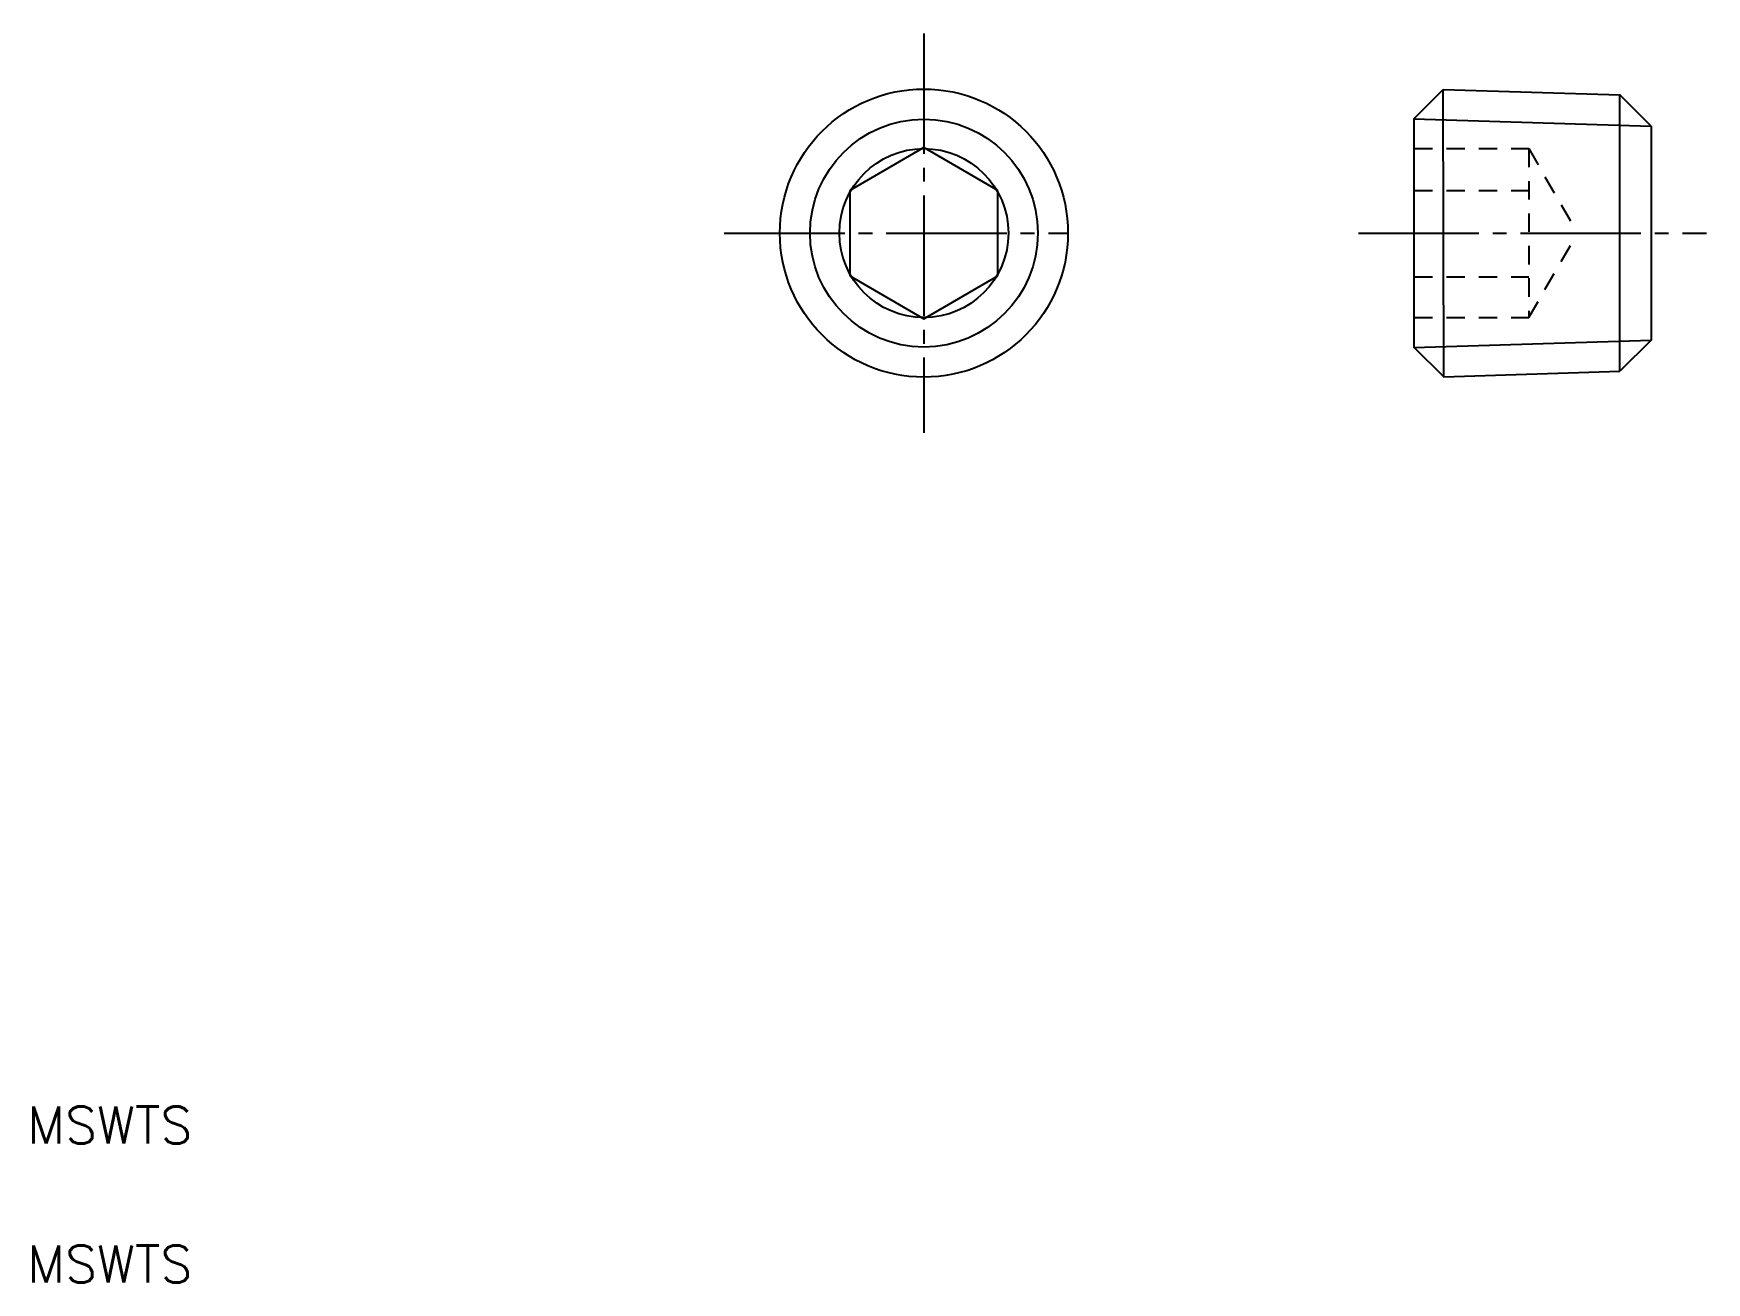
# Model space of a CAD drawing. Extents: x 2.7 to 47.8, y 2.5 to 36.2.
import ezdxf

# ---------------------------------------------------------------- set-up
doc = ezdxf.new("R2010")
doc.units = 0
doc.header["$LTSCALE"] = 0.25
doc.linetypes.add('CENTER', pattern=[17.5, 13, -1.5, 1.5, -1.5])
doc.linetypes.add('DASHED', pattern=[3.5, 2, -1.5])
doc.layers.get('0').update_dxf_attribs({"linetype": 'CONTINUOUS'})
doc.layers.add('CENTER', color=1, linetype='CENTER')
doc.styles.get("Standard").update_dxf_attribs({"font": 'txt', "bigfont": 'BIGFONT'})

msp = doc.modelspace()

# ---------------------------------------------------------------- linework, layer by layer
for p, q in [((39.949, 33.919), (40.739, 34.709)), ((40.753, 26.951), (40.739, 34.709)), ((40.739, 34.709), (45.507, 34.56)), ((46.349, 33.719), (45.507, 34.56)), ((45.507, 27.099), (45.507, 34.56)), ((39.949, 33.919), (39.949, 27.74)), ((46.349, 33.719), (46.349, 27.94)), ((26.716, 33.139), (24.716, 31.984)), ((28.716, 31.984), (26.716, 33.139)), ((39.949, 32.374), (39.949, 32.374)), ((24.716, 31.984), (24.716, 29.675)), ((28.716, 29.675), (28.716, 31.984)), ((39.949, 30.83), (39.949, 30.83)), ((24.716, 29.675), (26.716, 28.52)), ((26.716, 28.52), (28.716, 29.675)), ((39.949, 27.755), (40.753, 26.951)), ((46.349, 27.94), (45.507, 27.099)), ((40.753, 26.951), (45.507, 27.099))]:
    msp.add_line(p, q)
at = {"color": 3}
for p, q in [((39.949, 33.919), (46.349, 33.719)), ((39.949, 27.74), (46.349, 27.94))]:
    msp.add_line(p, q, dxfattribs=at)
at = {"color": 3, "linetype": 'DASHED'}
for p, q in [((39.949, 33.11), (43.049, 33.11)), ((43.049, 33.11), (44.365, 30.83)), ((43.049, 33.11), (43.049, 28.55)), ((39.949, 31.984), (43.049, 31.984)), ((43.049, 28.55), (44.365, 30.83)), ((39.949, 29.646), (43.049, 29.646)), ((39.949, 28.55), (43.049, 28.55))]:
    msp.add_line(p, q, dxfattribs=at)
for radius in [3.889, 2.281]:
    msp.add_circle((26.716, 30.83), radius)
at = {"color": 3}
msp.add_circle((26.716, 30.83), 3.075, dxfattribs=at)
at = {"layer": 'CENTER', "color": 1, "linetype": 'CENTER'}
for p, q in [((26.716, 36.219), (26.716, 25.44)), ((21.326, 30.83), (30.605, 30.83)), ((38.449, 30.83), (47.849, 30.83))]:
    msp.add_line(p, q, dxfattribs=at)

# ---------------------------------------------------------------- texts
for p in [(2.5, 6.25), (2.5, 2.5)]:
    msp.add_text('MSWTS', height=1).set_placement(p)

doc.saveas('drawing.dxf')
